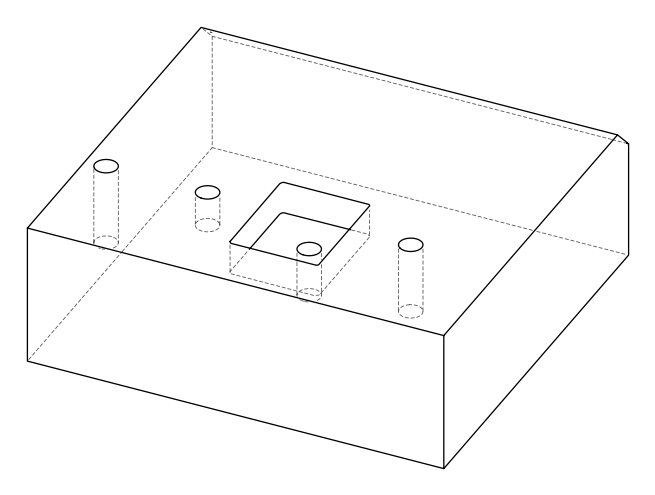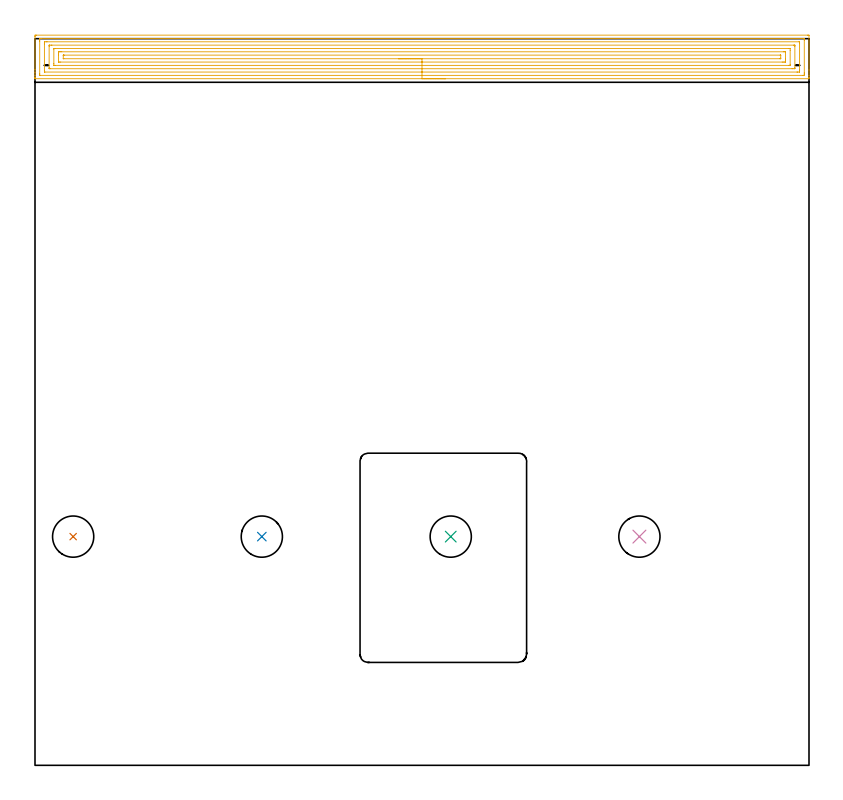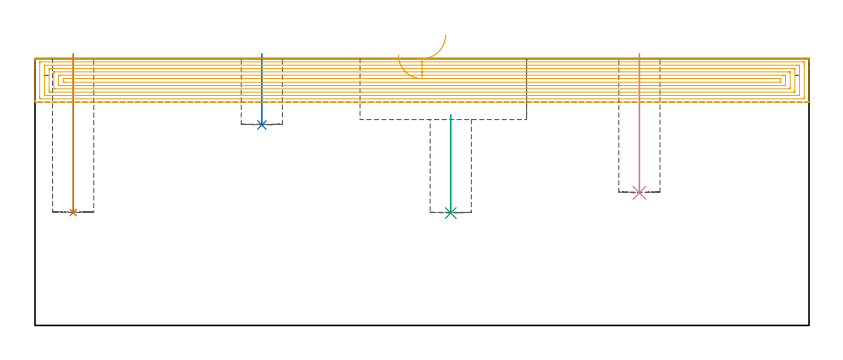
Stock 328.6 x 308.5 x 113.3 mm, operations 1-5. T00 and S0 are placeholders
(PLAN: 6 operations, 2 tool changes, 71.9 min)
(1 INDEXABLE_INSERT_DRILL_BLIND_HOLE_FROM_SOLID | STEP1POCKET | NXT0302_006 | 0.27 min | 15660 mm3)
(2 INDEXABLE_INSERT_DRILL_BLIND_HOLE_FROM_SOLID_1 | STEP1POCKET_1 | NXT0302_006 | 0.12 min | 6725 mm3)
(3 INDEXABLE_INSERT_DRILL_BLIND_HOLE_FROM_SOLID_2 | STEP1POCKET_2 | NXT0302_006 | 0.17 min | 15709 mm3)
(4 INDEXABLE_INSERT_DRILL_BLIND_HOLE_FROM_SOLID_3 | STEP1POCKET_3 | NXT0302_006 | 0.24 min | 13645 mm3)
(5 AREA_MILL | FG_CHAMFER_SURFACE | UGT0205_001 | 18.69 min | 56237 mm3)
(6 MILL_RECTANGULAR_POCKET | POCKET_RECTANGULAR_STRAIGHT | NXT0201_008 | Follow Part, ap 1.5, ae 75% | 52.45 min | 156149 mm3)
(TOOL NXT0302_006 | Index. Insert Drill 17.5mm [880-D1750L25-05] | D17.5 PA176 FL88 Z2)
(TOOL UGT0205_001 | Chamfer Mill 20 x 3 x 45 deg. | D20 FL50 Z2)
(TOOL NXT0201_008 | ENDMILL 6mm [2P460-0600-NA 1630] | D6 FL26 Z6)
(OP 1 INDEXABLE_INSERT_DRILL_BLIND_HOLE_FROM_SOLID)
G17 G21 G94 G90
T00 M6
G54
G17 G0 G90 X16.2 Y97.1 S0 M3
G43 Z123.3 H1
G94 G81 G98 Z47.9 F250. R115.3
G80
M5
M2
(OP 2 INDEXABLE_INSERT_DRILL_BLIND_HOLE_FROM_SOLID_1)
G17 G21 G94 G90
T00 M6
G54
G17 G0 G90 X96.3 Y97.1 S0 M3
G43 Z123.3 H1
G94 G81 G98 Z85.1 F250. R115.3
G80
M5
M2
(OP 3 INDEXABLE_INSERT_DRILL_BLIND_HOLE_FROM_SOLID_2)
G17 G21 G94 G90
T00 M6
G54
G17 G0 G90 X176.5 Y97.1 S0 M3
G43 Z123.3 H1
G94 G81 G98 Z47.7 F250. R89.4
G80
M5
M2
(OP 4 INDEXABLE_INSERT_DRILL_BLIND_HOLE_FROM_SOLID_3)
G17 G21 G94 G90
T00 M6
G54
G17 G0 G90 X256.6 Y97.1 S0 M3
G43 Z123.3 H1
G94 G81 G98 Z56.3 F250. R115.3
G80
M5
M2
(OP 5 AREA_MILL)
G17 G21 G94 G90
T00 M6
G54
G17 G0 G90 X174.3 Y291.5 S1061 M3
G43 Z123.3 H0
G94 G1 X174.262 Z122.428 F250.
X174.148 Z121.563
X173.959 Z120.712
X173.697 Z119.88
X173.363 Z119.074
X172.96 Z118.3
X172.492 Z117.564
X171.96 Z116.872
X171.371 Z116.229
X170.728 Z115.639
X170.036 Z115.108
X169.3 Z114.64
X168.526 Z114.237
X167.72 Z113.903
X166.888 Z113.641
X166.036 Z113.452
X165.172 Z113.338
X164.3 Z113.3
X0.181
X0.005 Z113.291
X0.003 Y291.501 Z113.29
X0. Y291.865 Z112.935
Y292.094 Z112.705
Y292.823 Z111.972
Y294.068 Z110.729
Y295.465 Z109.33
Y309.3 Z95.498
X0.003 Y309.558 Z95.24
X0.01 Y309.992 Z94.806
X0.187 Y309.996 Z94.802
X0.632 Y310. Z94.8
X327.968
X328.417 Y309.996 Z94.802
X328.59 Y309.992 Z94.806
X328.6 Y309.816 Z94.981
Y295.207 Z109.589
Y292.823 Z111.972
Y292.094 Z112.706
Y291.866 Z112.934
X328.597 Y291.501 Z113.29
X328.415 Y291.5 Z113.3
X164.3
Y292.914 Z111.886
X2.327 Y292.915 Z111.885
X2.043 Y292.92 Z111.88
X2.015 Y292.921 Z111.879
X2.01 Y292.94 Z111.86
X2.004 Y292.976 Z111.824
X2.002 Y293.011 Z111.789
X2. Y293.237 Z111.563
Y293.704 Z111.096
Y307.33 Z97.47
X2.003 Y307.796 Z97.004
X2.009 Y308.202 Z96.598
X2.03 Y308.579 Z96.221
X2.421 Y308.584 Z96.216
X2.514 Y308.585 Z96.215
X326.273
X326.557 Y308.58 Z96.22
X326.585 Y308.579 Z96.221
X326.59 Y308.56 Z96.24
X326.596 Y308.524 Z96.276
X326.598 Y308.489 Z96.311
X326.6 Y308.263 Z96.537
Y307.796 Z97.004
Y294.17 Z110.63
X326.597 Y293.704 Z111.096
X326.591 Y293.298 Z111.502
X326.57 Y292.921 Z111.879
X326.179 Y292.916 Z111.884
X326.086 Y292.915 Z111.885
X164.3 Y292.914 Z111.886
Y294.328 Z110.472
X4.21 Y294.329 Z110.471
X4.123 Y294.33 Z110.47
X4.054 Y294.332 Z110.468
X4.017 Y294.335 Z110.465
X4.01 Y294.379 Z110.421
X4.004 Y294.584 Z110.216
X4.001 Y294.79 Z110.01
X4. Y306.241 Z98.559
X4.004 Y306.916 Z97.884
X4.008 Y307.114 Z97.686
X4.023 Y307.165 Z97.635
X4.08 Y307.167 Z97.633
X4.21 Y307.169 Z97.631
X4.844 Y307.171 Z97.629
X5.104 Y307.172 Z97.628
X324.39 Y307.171 Z97.629
X324.477 Y307.17 Z97.63
X324.546 Y307.168 Z97.632
X324.584 Y307.165 Z97.635
X324.59 Y307.121 Z97.679
X324.596 Y306.916 Z97.884
X324.599 Y306.71 Z98.09
X324.6 Y295.259 Z109.541
X324.596 Y294.584 Z110.216
X324.592 Y294.386 Z110.414
X324.577 Y294.335 Z110.465
X324.52 Y294.333 Z110.467
X324.39 Y294.331 Z110.469
X323.756 Y294.329 Z110.471
X323.496 Y294.328 Z110.472
X164.3
Y295.743 Z109.057
X6.611
X6.146 Y295.745 Z109.055
X6.048 Y295.747 Z109.053
X6.01 Y295.749 Z109.051
X6.007 Y295.797 Z109.003
X6.003 Y295.906 Z108.894
X6. Y296.344 Z108.456
Y305.152 Z99.648
X6.003 Y305.593 Z99.207
X6.007 Y305.703 Z99.097
X6.011 Y305.75 Z99.05
X6.076 Y305.753 Z99.047
X6.282 Y305.756 Z99.044
X6.893 Y305.757 Z99.043
X7.174
X321.989
X322.454 Y305.755 Z99.045
X322.552 Y305.753 Z99.047
X322.59 Y305.751 Z99.049
X322.593 Y305.703 Z99.097
X322.597 Y305.594 Z99.206
X322.6 Y305.156 Z99.644
Y296.348 Z108.452
X322.597 Y295.907 Z108.893
X322.593 Y295.797 Z109.003
X322.589 Y295.75 Z109.05
X322.524 Y295.747 Z109.053
X322.318 Y295.744 Z109.056
X321.707 Y295.743 Z109.057
X321.426
X164.3
Y297.157 Z107.643
X8.468 Y297.158 Z107.642
X8.184 Y297.161 Z107.639
X8.009 Y297.164 Z107.636
X8.006 Y297.183 Z107.617
X8.003 Y297.227 Z107.573
X8. Y297.898 Z106.902
Y304.063 Z100.737
X8.003 Y304.273 Z100.527
X8.006 Y304.314 Z100.486
X8.009 Y304.329 Z100.471
X8.113 Y304.336 Z100.464
X8.397 Y304.341 Z100.459
X8.539 Y304.343 Z100.457
X320.132 Y304.342 Z100.458
X320.416 Y304.339 Z100.461
X320.591 Y304.336 Z100.464
X320.594 Y304.317 Z100.483
X320.597 Y304.273 Z100.527
X320.6 Y303.602 Z101.198
Y297.437 Z107.363
X320.597 Y297.227 Z107.573
X320.594 Y297.186 Z107.614
X320.591 Y297.171 Z107.63
X320.487 Y297.164 Z107.636
X320.203 Y297.159 Z107.641
X320.061 Y297.157 Z107.643
X164.3
Y298.571 Z106.229
X10.894
X10.47 Y298.574 Z106.226
X10.048 Y298.578 Z106.222
X10.009 Y298.585 Z106.215
X10.005 Y298.629 Z106.171
X10.001 Y298.711 Z106.089
X10. Y301.631 Z103.169
Y302.512 Z102.288
X10.002 Y302.743 Z102.057
X10.005 Y302.859 Z101.941
X10.01 Y302.912 Z101.888
X10.052 Y302.923 Z101.877
X10.47 Y302.927 Z101.873
X10.941 Y302.929 Z101.871
X11.364
X317.706
X318.13 Y302.926 Z101.874
X318.552 Y302.922 Z101.878
X318.591 Y302.915 Z101.885
X318.595 Y302.871 Z101.929
X318.599 Y302.789 Z102.011
X318.6 Y299.869 Z104.931
Y298.988 Z105.812
X318.598 Y298.757 Z106.043
X318.595 Y298.641 Z106.159
X318.59 Y298.588 Z106.212
X318.548 Y298.577 Z106.223
X318.13 Y298.573 Z106.227
X317.659 Y298.571 Z106.229
X317.236
X164.3
Y299.985 Z104.815
X12.259 Y299.986 Z104.814
X12.14 Y299.987 Z104.813
X12.058 Y299.99 Z104.81
X12.022 Y299.992 Z104.808
X12.01 Y300.007 Z104.793
X12.006 Y300.037 Z104.763
X12.001 Y300.123 Z104.677
Y301.26 Z103.54
X12.004 Y301.43 Z103.37
X12.009 Y301.491 Z103.309
X12.013 Y301.509 Z103.291
X12.018 Y301.511 Z103.289
X12.065 Y301.513 Z103.287
X12.259 Y301.514 Z103.286
X12.377 Y301.515 Z103.285
X316.341 Y301.514 Z103.286
X316.46 Y301.513 Z103.287
X316.542 Y301.51 Z103.29
X316.578 Y301.508 Z103.292
X316.59 Y301.494 Z103.306
X316.594 Y301.464 Z103.336
X316.599 Y301.377 Z103.423
Y300.24 Z104.56
X316.596 Y300.07 Z104.73
X316.591 Y300.009 Z104.791
X316.587 Y299.991 Z104.809
X316.582 Y299.989 Z104.811
X316.535 Y299.987 Z104.813
X316.341 Y299.986 Z104.814
X316.223 Y299.985 Z104.815
X164.3
X163.428 Z104.853
X162.564 Z104.967
X161.712 Z105.155
X160.88 Z105.418
X160.074 Z105.752
X159.3 Z106.154
X158.564 Z106.623
X157.872 Z107.154
X157.229 Z107.744
X156.64 Z108.387
X156.108 Z109.079
X155.64 Z109.815
X155.237 Z110.589
X154.903 Z111.394
X154.641 Z112.226
X154.452 Z113.078
X154.338 Z113.943
X154.3 Z114.815
G0 Z123.3
M5
M2
